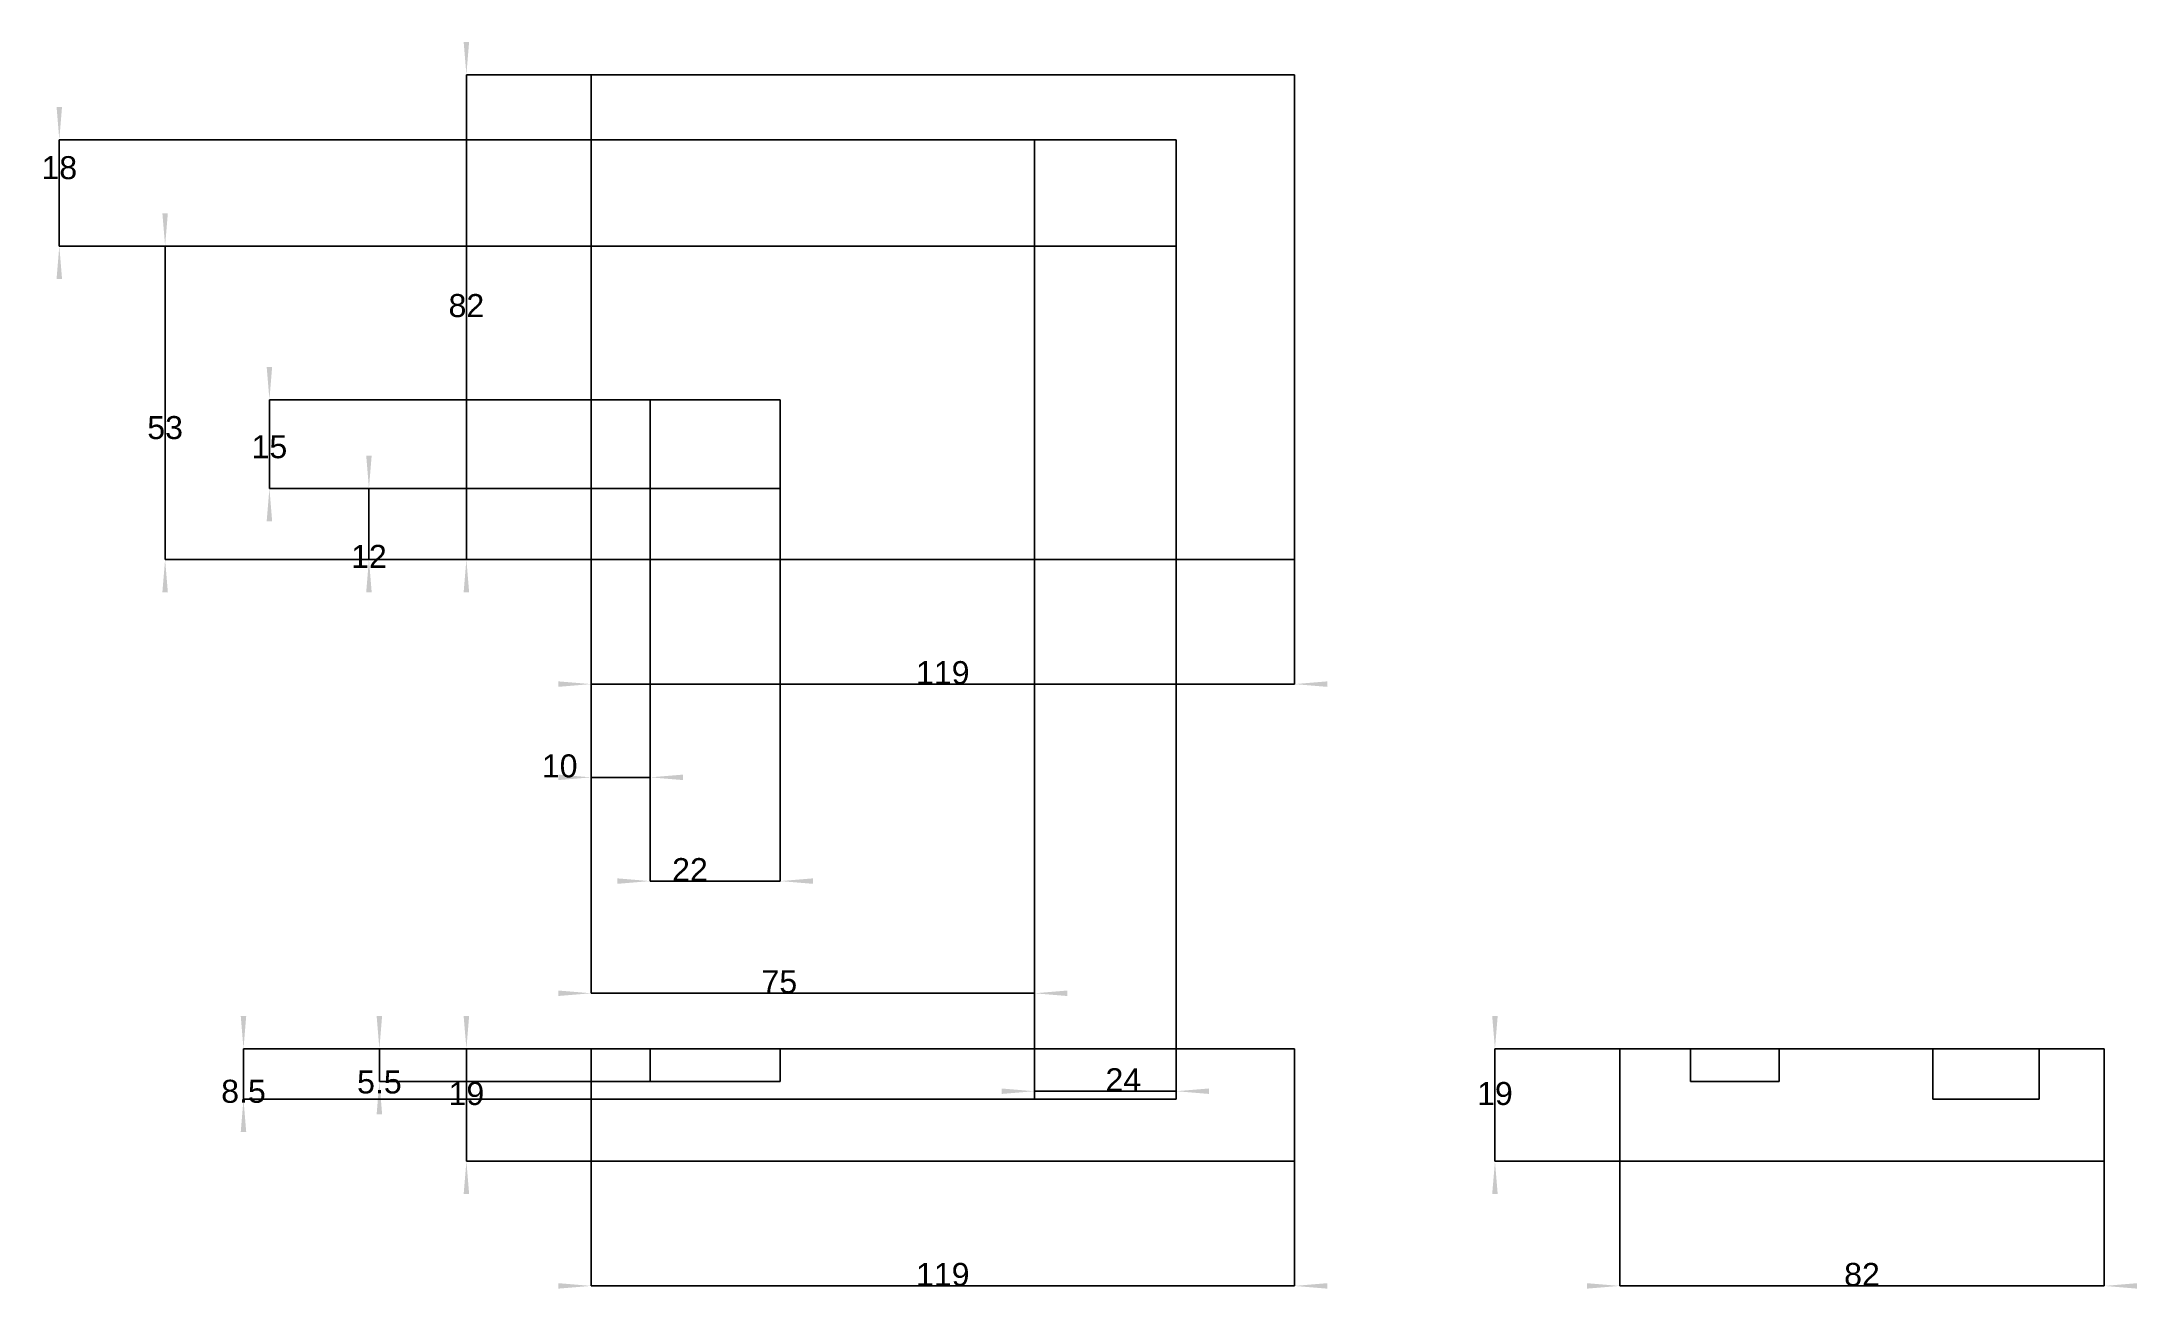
# Model space of a CAD drawing. Header units: millimetres. Extents: x 43 to 362, y 56 to 247.
import ezdxf
from ezdxf.enums import TextEntityAlignment as Align

# ---------------------------------------------------------------- set-up
doc = ezdxf.new("R2010")
doc.units = ezdxf.units.MM
doc.layers.get('0').update_dxf_attribs({"linetype": 'CONTINUOUS'})
for name, color, linetype in [('D', 7, 'CONTINUOUS'), ('D001', 7, 'CONTINUOUS'), ('D002', 7, 'CONTINUOUS'), ('D003', 7, 'CONTINUOUS'), ('D004', 7, 'CONTINUOUS'), ('D005', 7, 'CONTINUOUS'), ('D006', 7, 'CONTINUOUS'), ('D007', 7, 'CONTINUOUS'), ('D008', 7, 'CONTINUOUS'), ('D009', 7, 'CONTINUOUS'), ('D010', 7, 'CONTINUOUS'), ('D011', 7, 'CONTINUOUS'), ('D012', 7, 'CONTINUOUS'), ('D013', 7, 'CONTINUOUS'), ('D014', 7, 'CONTINUOUS'), ('D015', 7, 'CONTINUOUS'), ('Front', 7, 'CONTINUOUS'), ('Right', 7, 'CONTINUOUS'), ('Top', 7, 'CONTINUOUS')]:
    doc.layers.add(name, color=color, linetype=linetype)
doc.styles.get("Standard").update_dxf_attribs({"font": 'arial.ttf'})
doc.dimstyles.get("Standard").update_dxf_attribs({"dimscale": 0, "dimtxt": 2.5, "dimasz": 2.5, "dimexe": 1.25, "dimexo": 0.625, "dimtad": 1, "dimtxsty": 'STANDARD', "dimcen": 2.5, "dimazin": 3, "dimtfac": 1, "dimtmove": 0, "dimatfit": 3})

# ---------------------------------------------------------------- blocks, each defined once
blk = doc.blocks.new('*D')
at = {"color": 0}
for points in [[(121.45, 57.0333), (121.45, 57.8667), (126.45, 57.45)], [(238.55, 57.0333), (238.55, 57.8667), (233.55, 57.45)]]:
    blk.add_solid(points, dxfattribs=at)
at = {"layer": 'D'}
for p, q in [((126.45, 76.45), (126.45, 57.45)), ((233.55, 76.45), (233.55, 57.45)), ((126.45, 57.45), (233.55, 57.45))]:
    blk.add_line(p, q, dxfattribs=at)
blk.add_text('119', height=3.5, dxfattribs=at).set_placement((180, 57.45), align=Align.CENTER)
blk = doc.blocks.new('*D001')
at = {"color": 0}
for points in [[(107.033, 98.55), (107.867, 98.55), (107.45, 93.55)], [(107.033, 71.45), (107.867, 71.45), (107.45, 76.45)]]:
    blk.add_solid(points, dxfattribs=at)
at = {"layer": 'D001'}
for p, q in [((233.55, 93.55), (107.45, 93.55)), ((107.45, 76.45), (107.45, 93.55)), ((233.55, 76.45), (107.45, 76.45))]:
    blk.add_line(p, q, dxfattribs=at)
blk.add_text('19', height=3.5, dxfattribs=at).set_placement((107.45, 85), align=Align.CENTER)
blk = doc.blocks.new('*D002')
at = {"color": 0}
for points in [[(121.45, 148.683), (121.45, 149.517), (126.45, 149.1)], [(238.55, 148.683), (238.55, 149.517), (233.55, 149.1)]]:
    blk.add_solid(points, dxfattribs=at)
at = {"layer": 'D002'}
for p, q in [((126.45, 241.9), (126.45, 149.1)), ((233.55, 241.9), (233.55, 149.1)), ((126.45, 149.1), (233.55, 149.1))]:
    blk.add_line(p, q, dxfattribs=at)
blk.add_text('119', height=3.5, dxfattribs=at).set_placement((180, 149.1), align=Align.CENTER)
blk = doc.blocks.new('*D003')
at = {"color": 0}
for points in [[(107.033, 246.9), (107.867, 246.9), (107.45, 241.9)], [(107.033, 163.1), (107.867, 163.1), (107.45, 168.1)]]:
    blk.add_solid(points, dxfattribs=at)
at = {"layer": 'D003'}
for p, q in [((233.55, 241.9), (107.45, 241.9)), ((107.45, 168.1), (107.45, 241.9)), ((233.55, 168.1), (107.45, 168.1))]:
    blk.add_line(p, q, dxfattribs=at)
blk.add_text('82', height=3.5, dxfattribs=at).set_placement((107.45, 205), align=Align.CENTER)
blk = doc.blocks.new('*D004')
at = {"color": 0}
for points in [[(278.1, 57.0333), (278.1, 57.8667), (283.1, 57.45)], [(361.9, 57.0333), (361.9, 57.8667), (356.9, 57.45)]]:
    blk.add_solid(points, dxfattribs=at)
at = {"layer": 'D004'}
for p, q in [((283.1, 76.45), (283.1, 57.45)), ((356.9, 76.45), (356.9, 57.45)), ((283.1, 57.45), (356.9, 57.45))]:
    blk.add_line(p, q, dxfattribs=at)
blk.add_text('82', height=3.5, dxfattribs=at).set_placement((320, 57.45), align=Align.CENTER)
blk = doc.blocks.new('*D005')
at = {"color": 0}
for points in [[(263.683, 98.55), (264.517, 98.55), (264.1, 93.55)], [(263.683, 71.45), (264.517, 71.45), (264.1, 76.45)]]:
    blk.add_solid(points, dxfattribs=at)
at = {"layer": 'D005'}
for p, q in [((356.9, 93.55), (264.1, 93.55)), ((264.1, 76.45), (264.1, 93.55)), ((356.9, 76.45), (264.1, 76.45))]:
    blk.add_line(p, q, dxfattribs=at)
blk.add_text('19', height=3.5, dxfattribs=at).set_placement((264.1, 85), align=Align.CENTER)
blk = doc.blocks.new('*D006')
at = {"color": 0}
for points in [[(121.45, 134.482), (121.45, 135.316), (126.45, 134.899)], [(140.45, 134.482), (140.45, 135.316), (135.45, 134.899)]]:
    blk.add_solid(points, dxfattribs=at)
at = {"layer": 'D006'}
for p, q in [((135.45, 178.9), (135.45, 134.899)), ((126.45, 168.1), (126.45, 134.899)), ((126.45, 134.899), (135.45, 134.899))]:
    blk.add_line(p, q, dxfattribs=at)
blk.add_text('10', height=3.5, dxfattribs=at).set_placement((121.659, 134.899), align=Align.CENTER)
blk = doc.blocks.new('*D007')
at = {"color": 0}
for points in [[(92.1922, 183.9), (93.0256, 183.9), (92.6089, 178.9)], [(92.1922, 163.1), (93.0256, 163.1), (92.6089, 168.1)]]:
    blk.add_solid(points, dxfattribs=at)
at = {"layer": 'D007'}
for p, q in [((135.45, 178.9), (92.6089, 178.9)), ((92.6089, 168.1), (92.6089, 178.9)), ((126.45, 168.1), (92.6089, 168.1))]:
    blk.add_line(p, q, dxfattribs=at)
blk.add_text('12', height=3.5, dxfattribs=at).set_placement((92.6089, 166.799), align=Align.CENTER)
blk = doc.blocks.new('*D008')
at = {"color": 0}
for points in [[(130.45, 118.683), (130.45, 119.517), (135.45, 119.1)], [(160.25, 118.683), (160.25, 119.517), (155.25, 119.1)]]:
    blk.add_solid(points, dxfattribs=at)
at = {"layer": 'D008'}
for p, q in [((135.45, 178.9), (135.45, 119.1)), ((155.25, 178.9), (155.25, 119.1)), ((135.45, 119.1), (155.25, 119.1))]:
    blk.add_line(p, q, dxfattribs=at)
blk.add_text('22', height=3.5, dxfattribs=at).set_placement((141.5, 119.1), align=Align.CENTER)
blk = doc.blocks.new('*D009')
at = {"color": 0}
for points in [[(77.0333, 197.4), (77.8667, 197.4), (77.45, 192.4)], [(77.0333, 173.9), (77.8667, 173.9), (77.45, 178.9)]]:
    blk.add_solid(points, dxfattribs=at)
at = {"layer": 'D009'}
for p, q in [((135.45, 192.4), (77.45, 192.4)), ((77.45, 178.9), (77.45, 192.4)), ((135.45, 178.9), (77.45, 178.9))]:
    blk.add_line(p, q, dxfattribs=at)
blk.add_text('15', height=3.5, dxfattribs=at).set_placement((77.45, 183.5), align=Align.CENTER)
blk = doc.blocks.new('*D010')
at = {"color": 0}
for points in [[(93.7814, 98.55), (94.6147, 98.55), (94.198, 93.55)], [(93.7814, 83.6), (94.6147, 83.6), (94.198, 88.6)]]:
    blk.add_solid(points, dxfattribs=at)
at = {"layer": 'D010'}
for p, q in [((233.55, 93.55), (94.198, 93.55)), ((94.198, 88.6), (94.198, 93.55)), ((135.45, 88.6), (94.198, 88.6))]:
    blk.add_line(p, q, dxfattribs=at)
blk.add_text('5.5', height=3.5, dxfattribs=at).set_placement((94.198, 86.7564), align=Align.CENTER)
blk = doc.blocks.new('*D011')
at = {"color": 0}
for points in [[(121.45, 101.6), (121.45, 102.433), (126.45, 102.017)], [(198.95, 101.6), (198.95, 102.433), (193.95, 102.017)]]:
    blk.add_solid(points, dxfattribs=at)
at = {"layer": 'D011'}
for p, q in [((193.95, 215.8), (193.95, 102.017)), ((126.45, 168.1), (126.45, 102.017)), ((126.45, 102.017), (193.95, 102.017))]:
    blk.add_line(p, q, dxfattribs=at)
blk.add_text('75', height=3.5, dxfattribs=at).set_placement((155.114, 102.017), align=Align.CENTER)
blk = doc.blocks.new('*D012')
at = {"color": 0}
for points in [[(61.1478, 220.8), (61.9811, 220.8), (61.5644, 215.8)], [(61.1478, 163.1), (61.9811, 163.1), (61.5644, 168.1)]]:
    blk.add_solid(points, dxfattribs=at)
at = {"layer": 'D012'}
for p, q in [((193.95, 215.8), (61.5644, 215.8)), ((61.5644, 168.1), (61.5644, 215.8)), ((126.45, 168.1), (61.5644, 168.1))]:
    blk.add_line(p, q, dxfattribs=at)
blk.add_text('53', height=3.5, dxfattribs=at).set_placement((61.5644, 186.417), align=Align.CENTER)
blk = doc.blocks.new('*D013')
at = {"color": 0}
for points in [[(188.95, 86.6833), (188.95, 87.5167), (193.95, 87.1)], [(220.55, 86.6833), (220.55, 87.5167), (215.55, 87.1)]]:
    blk.add_solid(points, dxfattribs=at)
at = {"layer": 'D013'}
for p, q in [((193.95, 215.8), (193.95, 87.1)), ((215.55, 215.8), (215.55, 87.1)), ((193.95, 87.1), (215.55, 87.1))]:
    blk.add_line(p, q, dxfattribs=at)
blk.add_text('24', height=3.5, dxfattribs=at).set_placement((207.5, 87.1), align=Align.CENTER)
blk = doc.blocks.new('*D014')
at = {"color": 0}
for points in [[(45.0333, 237), (45.8667, 237), (45.45, 232)], [(45.0333, 210.8), (45.8667, 210.8), (45.45, 215.8)]]:
    blk.add_solid(points, dxfattribs=at)
at = {"layer": 'D014'}
for p, q in [((193.95, 232), (45.45, 232)), ((45.45, 215.8), (45.45, 232)), ((193.95, 215.8), (45.45, 215.8))]:
    blk.add_line(p, q, dxfattribs=at)
blk.add_text('18', height=3.5, dxfattribs=at).set_placement((45.45, 226), align=Align.CENTER)
blk = doc.blocks.new('*D015')
at = {"color": 0}
for points in [[(73.085, 98.55), (73.9183, 98.55), (73.5016, 93.55)], [(73.085, 80.9), (73.9183, 80.9), (73.5016, 85.9)]]:
    blk.add_solid(points, dxfattribs=at)
at = {"layer": 'D015'}
for p, q in [((233.55, 93.55), (73.5016, 93.55)), ((73.5016, 85.9), (73.5016, 93.55)), ((193.95, 85.9), (73.5016, 85.9))]:
    blk.add_line(p, q, dxfattribs=at)
blk.add_text('8.5', height=3.5, dxfattribs=at).set_placement((73.5016, 85.3408), align=Align.CENTER)

msp = doc.modelspace()

# ---------------------------------------------------------------- linework, layer by layer
at = {"layer": 'Front'}
for p, q in [((126.45, 76.45), (126.45, 93.55)), ((126.45, 93.55), (233.55, 93.55)), ((126.45, 76.45), (126.45, 93.55)), ((126.45, 93.55), (233.55, 93.55)), ((135.45, 93.55), (155.25, 93.55)), ((135.45, 93.55), (155.25, 93.55)), ((135.45, 88.6), (135.45, 93.55)), ((135.45, 88.6), (135.45, 93.55)), ((155.25, 88.6), (155.25, 93.55)), ((155.25, 88.6), (155.25, 93.55)), ((193.95, 93.55), (215.55, 93.55)), ((193.95, 93.55), (215.55, 93.55)), ((193.95, 85.9), (193.95, 93.55)), ((193.95, 85.9), (193.95, 93.55)), ((215.55, 85.9), (215.55, 93.55)), ((215.55, 85.9), (215.55, 93.55)), ((233.55, 76.45), (233.55, 93.55)), ((233.55, 76.45), (233.55, 93.55)), ((135.45, 88.6), (155.25, 88.6)), ((135.45, 88.6), (155.25, 88.6)), ((193.95, 85.9), (215.55, 85.9)), ((193.95, 85.9), (215.55, 85.9)), ((126.45, 76.45), (233.55, 76.45)), ((126.45, 76.45), (233.55, 76.45))]:
    msp.add_line(p, q, dxfattribs=at)
at = {"layer": 'Right'}
for p, q in [((283.1, 76.45), (283.1, 93.55)), ((283.1, 93.55), (356.9, 93.55)), ((283.1, 76.45), (283.1, 93.55)), ((283.1, 93.55), (356.9, 93.55)), ((293.9, 93.55), (307.4, 93.55)), ((293.9, 93.55), (307.4, 93.55)), ((293.9, 88.6), (293.9, 93.55)), ((293.9, 88.6), (293.9, 93.55)), ((307.4, 88.6), (307.4, 93.55)), ((307.4, 88.6), (307.4, 93.55)), ((330.8, 93.55), (347, 93.55)), ((330.8, 93.55), (347, 93.55)), ((330.8, 85.9), (330.8, 93.55)), ((330.8, 85.9), (330.8, 93.55)), ((347, 85.9), (347, 93.55)), ((347, 85.9), (347, 93.55)), ((356.9, 76.45), (356.9, 93.55)), ((356.9, 76.45), (356.9, 93.55)), ((293.9, 88.6), (307.4, 88.6)), ((293.9, 88.6), (307.4, 88.6)), ((330.8, 85.9), (347, 85.9)), ((330.8, 85.9), (347, 85.9)), ((283.1, 76.45), (356.9, 76.45)), ((283.1, 76.45), (356.9, 76.45))]:
    msp.add_line(p, q, dxfattribs=at)
at = {"layer": 'Top'}
for p, q in [((126.45, 168.1), (126.45, 241.9)), ((126.45, 241.9), (233.55, 241.9)), ((126.45, 168.1), (126.45, 241.9)), ((126.45, 241.9), (233.55, 241.9)), ((233.55, 168.1), (233.55, 241.9)), ((233.55, 168.1), (233.55, 241.9)), ((193.95, 232), (215.55, 232)), ((193.95, 215.8), (193.95, 232)), ((193.95, 232), (215.55, 232)), ((193.95, 215.8), (193.95, 232)), ((215.55, 215.8), (215.55, 232)), ((215.55, 215.8), (215.55, 232)), ((193.95, 215.8), (215.55, 215.8)), ((193.95, 215.8), (215.55, 215.8)), ((135.45, 178.9), (135.45, 192.4)), ((135.45, 192.4), (155.25, 192.4)), ((135.45, 178.9), (135.45, 192.4)), ((135.45, 192.4), (155.25, 192.4)), ((155.25, 178.9), (155.25, 192.4)), ((155.25, 178.9), (155.25, 192.4)), ((135.45, 178.9), (155.25, 178.9)), ((135.45, 178.9), (155.25, 178.9)), ((126.45, 168.1), (233.55, 168.1)), ((126.45, 168.1), (233.55, 168.1))]:
    msp.add_line(p, q, dxfattribs=at)

# ---------------------------------------------------------------- dimensions: what is measured, and where the dimension line sits
at = {"layer": 'D'}
dim = msp.add_linear_dim(base=(180, 57.45), p1=(126.45, 76.45), p2=(233.55, 76.45), text='119', dimstyle='STANDARD', dxfattribs=at)
dim.commit()
dim.dimension.update_dxf_attribs({"geometry": '*D', "text_midpoint": (180, 62.45)})
at = {"layer": 'D001'}
dim = msp.add_linear_dim(base=(107.45, 85), p1=(233.55, 76.45), p2=(233.55, 93.55), angle=90, text='19', dimstyle='STANDARD', dxfattribs=at)
dim.commit()
dim.dimension.update_dxf_attribs({"geometry": '*D001', "text_midpoint": (112.45, 85)})
at = {"layer": 'D002'}
dim = msp.add_linear_dim(base=(180, 149.1), p1=(126.45, 241.9), p2=(233.55, 241.9), text='119', dimstyle='STANDARD', dxfattribs=at)
dim.commit()
dim.dimension.update_dxf_attribs({"geometry": '*D002', "text_midpoint": (180, 154.1)})
at = {"layer": 'D003'}
dim = msp.add_linear_dim(base=(107.45, 205), p1=(233.55, 168.1), p2=(233.55, 241.9), angle=90, text='82', dimstyle='STANDARD', dxfattribs=at)
dim.commit()
dim.dimension.update_dxf_attribs({"geometry": '*D003', "text_midpoint": (112.45, 205)})
at = {"layer": 'D004'}
dim = msp.add_linear_dim(base=(320, 57.45), p1=(283.1, 76.45), p2=(356.9, 76.45), text='82', dimstyle='STANDARD', dxfattribs=at)
dim.commit()
dim.dimension.update_dxf_attribs({"geometry": '*D004', "text_midpoint": (320, 62.45)})
at = {"layer": 'D005'}
dim = msp.add_linear_dim(base=(264.1, 85), p1=(356.9, 76.45), p2=(356.9, 93.55), angle=90, text='19', dimstyle='STANDARD', dxfattribs=at)
dim.commit()
dim.dimension.update_dxf_attribs({"geometry": '*D005', "text_midpoint": (269.1, 85)})
at = {"layer": 'D006'}
dim = msp.add_linear_dim(base=(121.659, 134.899), p1=(126.45, 168.1), p2=(135.45, 178.9), text='10', dimstyle='STANDARD', dxfattribs=at)
dim.commit()
dim.dimension.update_dxf_attribs({"geometry": '*D006', "text_midpoint": (125.5, 138.1)})
at = {"layer": 'D007'}
dim = msp.add_linear_dim(base=(92.609, 166.799), p1=(126.45, 168.1), p2=(135.45, 178.9), angle=90, text='12', dimstyle='STANDARD', dxfattribs=at)
dim.commit()
dim.dimension.update_dxf_attribs({"geometry": '*D007', "text_midpoint": (96.45, 170)})
at = {"layer": 'D008'}
dim = msp.add_linear_dim(base=(141.5, 119.1), p1=(135.45, 178.9), p2=(155.25, 178.9), text='22', dimstyle='STANDARD', dxfattribs=at)
dim.commit()
dim.dimension.update_dxf_attribs({"geometry": '*D008', "text_midpoint": (141.5, 124.1)})
at = {"layer": 'D009'}
dim = msp.add_linear_dim(base=(77.45, 183.5), p1=(135.45, 178.9), p2=(135.45, 192.4), angle=90, text='15', dimstyle='STANDARD', dxfattribs=at)
dim.commit()
dim.dimension.update_dxf_attribs({"geometry": '*D009', "text_midpoint": (82.45, 183.5)})
at = {"layer": 'D010'}
dim = msp.add_linear_dim(base=(94.198, 86.756), p1=(135.45, 88.6), p2=(233.55, 93.55), angle=90, text='5.5', dimstyle='STANDARD', dxfattribs=at)
dim.commit()
dim.dimension.update_dxf_attribs({"geometry": '*D010', "text_midpoint": (94.45, 91.75)})
at = {"layer": 'D011'}
dim = msp.add_linear_dim(base=(155.114, 102.017), p1=(126.45, 168.1), p2=(193.95, 215.8), text='75', dimstyle='STANDARD', dxfattribs=at)
dim.commit()
dim.dimension.update_dxf_attribs({"geometry": '*D011', "text_midpoint": (158, 106.1)})
at = {"layer": 'D012'}
dim = msp.add_linear_dim(base=(61.564, 186.417), p1=(126.45, 168.1), p2=(193.95, 215.8), angle=90, text='53', dimstyle='STANDARD', dxfattribs=at)
dim.commit()
dim.dimension.update_dxf_attribs({"geometry": '*D012', "text_midpoint": (64.45, 190.5)})
at = {"layer": 'D013'}
dim = msp.add_linear_dim(base=(207.5, 87.1), p1=(193.95, 215.8), p2=(215.55, 215.8), text='24', dimstyle='STANDARD', dxfattribs=at)
dim.commit()
dim.dimension.update_dxf_attribs({"geometry": '*D013', "text_midpoint": (207.5, 92.1)})
at = {"layer": 'D014'}
dim = msp.add_linear_dim(base=(45.45, 226), p1=(193.95, 215.8), p2=(193.95, 232), angle=90, text='18', dimstyle='STANDARD', dxfattribs=at)
dim.commit()
dim.dimension.update_dxf_attribs({"geometry": '*D014', "text_midpoint": (50.45, 226)})
at = {"layer": 'D015'}
dim = msp.add_linear_dim(base=(73.502, 85.341), p1=(193.95, 85.9), p2=(233.55, 93.55), angle=90, text='8.5', dimstyle='STANDARD', dxfattribs=at)
dim.commit()
dim.dimension.update_dxf_attribs({"geometry": '*D015', "text_midpoint": (74.45, 90.25)})

doc.saveas('drawing.dxf')
